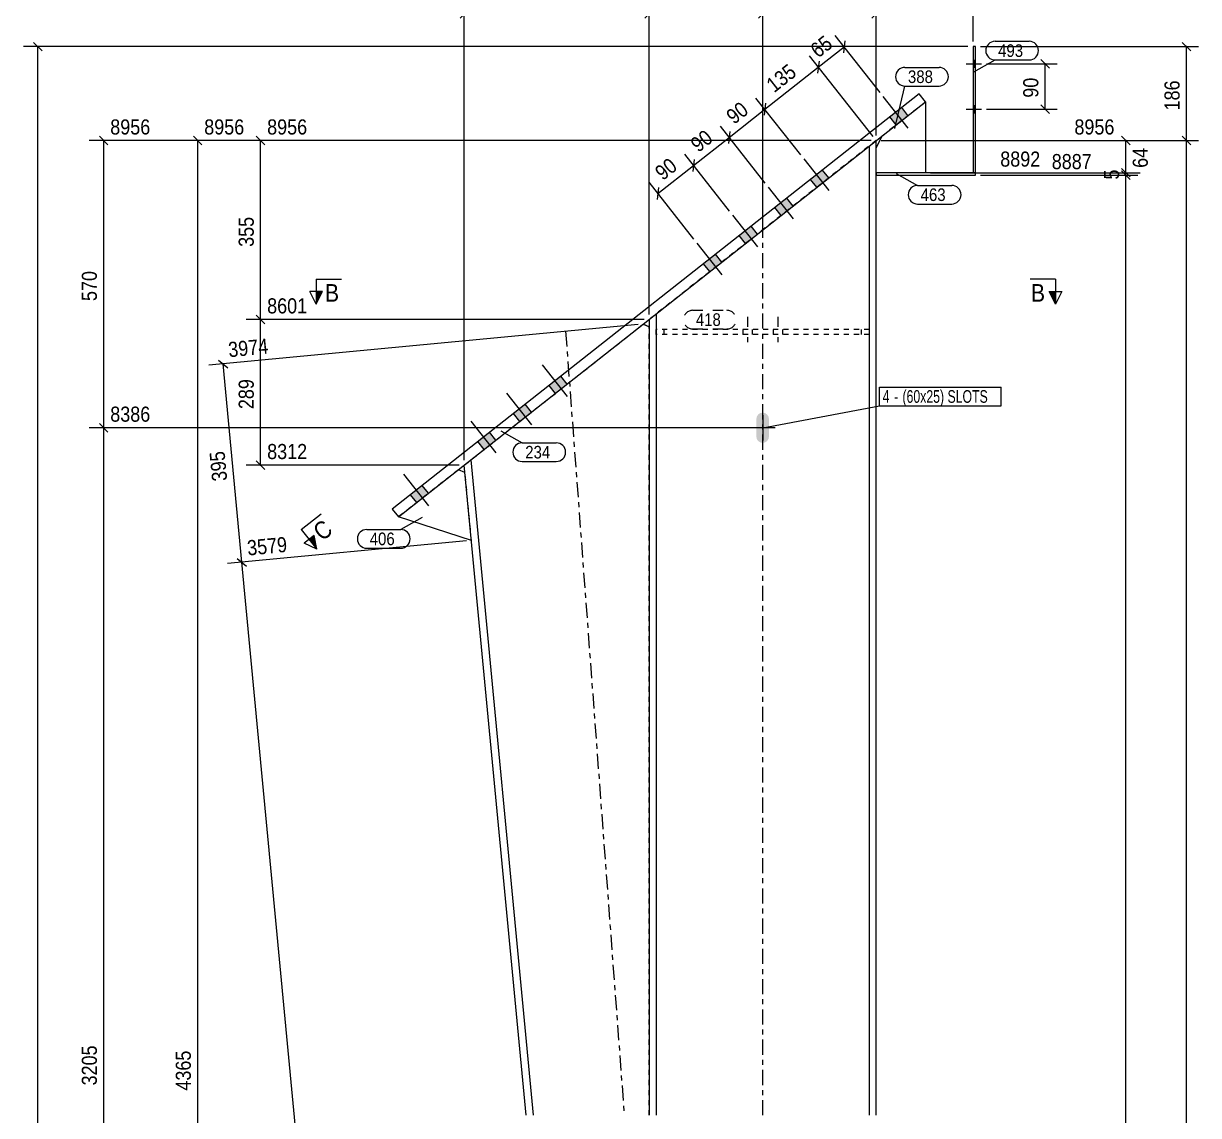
# Model space of a CAD drawing. Header units: millimetres. Extents: x 2 to 579, y 1 to 825.
# Drawn here: x 127 to 360, y 496.6 to 713.2 of the extents above; entities that cross this region are included whole.
import ezdxf

# ---------------------------------------------------------------- set-up
doc = ezdxf.new("R2010")
doc.units = ezdxf.units.MM
for name, pattern in [('XKITLINE00', [0]), ('XKITLINE01', [4, 1, -1, 1, -1]), ('XKITLINE02', [4, 2, -2]), ('XKITLINE03', [6, 3, -1, 1, -1])]:
    doc.linetypes.add(name, pattern=pattern)
for name, color, linetype, lineweight in [('Bolt', 3, 'Continuous', 0), ('BoltMark', 7, 'Continuous', 0), ('Dimensions', 7, 'Continuous', 0), ('Part', 2, 'Continuous', 0), ('PartMark', 7, 'Continuous', 0), ('Section', 6, 'Continuous', 0)]:
    doc.layers.add(name, color=color, linetype=linetype, lineweight=lineweight)
doc.styles.add('ARIAL', font='ARIAL.TTF')
doc.styles.add('ARIAL_NARROW', font='ARIALN.TTF')

# ---------------------------------------------------------------- blocks, each defined once
blk = doc.blocks.new('*A5')
at = {"layer": 'Bolt'}
blk.add_hatch(color=3, dxfattribs=at).paths.add_polyline_path([(274.05, 630.13), (273.57, 630.03), (273.09, 630.13), (272.68, 630.4), (272.41, 630.81), (272.32, 631.28), (272.32, 634.78), (272.41, 635.26), (272.68, 635.67), (273.09, 635.94), (273.57, 636.03), (274.05, 635.94), (274.45, 635.67), (274.72, 635.26), (274.82, 634.78), (274.82, 631.28), (274.72, 630.81), (274.45, 630.4)], flags=17)
at = {"layer": 'Bolt', "color": 3, "linetype": 'XKITLINE00', "lineweight": 0}
for p, q in [((273.57, 635.53), (273.57, 630.53)), ((276.07, 633.03), (271.07, 633.03))]:
    blk.add_line(p, q, dxfattribs=at)
blk = doc.blocks.new('*A6')
at = {"layer": 'Bolt'}
for points in [[(300.01, 693.1), (298.77, 694.67), (301.13, 696.53), (302.36, 694.95)], [(300.01, 693.1), (298.77, 694.67), (301.13, 696.53), (302.36, 694.95)], [(284.3, 680.72), (283.06, 682.29), (285.42, 684.14), (286.66, 682.57)], [(284.3, 680.72), (283.06, 682.29), (285.42, 684.14), (286.66, 682.57)], [(277.23, 675.14), (276, 676.71), (278.35, 678.57), (279.59, 677)], [(277.23, 675.14), (276, 676.71), (278.35, 678.57), (279.59, 677)], [(270.17, 669.57), (268.93, 671.14), (271.28, 673), (272.52, 671.43)], [(270.17, 669.57), (268.93, 671.14), (271.28, 673), (272.52, 671.43)], [(263.1, 664), (261.86, 665.57), (264.22, 667.43), (265.46, 665.86)], [(263.1, 664), (261.86, 665.57), (264.22, 667.43), (265.46, 665.86)], [(232.47, 639.86), (231.23, 641.43), (233.59, 643.28), (234.83, 641.71)], [(232.47, 639.86), (231.23, 641.43), (233.59, 643.28), (234.83, 641.71)], [(225.4, 634.28), (224.17, 635.85), (226.52, 637.71), (227.76, 636.14)], [(225.4, 634.28), (224.17, 635.85), (226.52, 637.71), (227.76, 636.14)], [(218.34, 628.71), (217.1, 630.28), (219.45, 632.14), (220.69, 630.57)], [(218.34, 628.71), (217.1, 630.28), (219.45, 632.14), (220.69, 630.57)], [(204.99, 618.19), (203.75, 619.76), (206.1, 621.61), (207.34, 620.04)], [(204.99, 618.19), (203.75, 619.76), (206.1, 621.61), (207.34, 620.04)]]:
    blk.add_hatch(color=3, dxfattribs=at).paths.add_polyline_path(points, flags=17)
at = {"layer": 'Bolt', "color": 3, "linetype": 'XKITLINE00', "lineweight": 0}
for p, q in [((302.43, 692.46), (297.47, 698.74)), ((302.43, 692.46), (297.47, 698.74)), ((302.36, 694.95), (301.13, 696.53)), ((302.36, 694.95), (301.13, 696.53)), ((300.01, 693.1), (298.77, 694.67)), ((300.01, 693.1), (298.77, 694.67)), ((286.72, 680.07), (281.77, 686.36)), ((286.72, 680.07), (281.77, 686.36)), ((286.66, 682.57), (285.42, 684.14)), ((286.66, 682.57), (285.42, 684.14)), ((279.65, 674.5), (274.7, 680.78)), ((279.65, 674.5), (274.7, 680.78)), ((284.3, 680.72), (283.06, 682.29)), ((284.3, 680.72), (283.06, 682.29)), ((279.59, 677), (278.35, 678.57)), ((279.59, 677), (278.35, 678.57)), ((277.23, 675.14), (276, 676.71)), ((277.23, 675.14), (276, 676.71)), ((272.58, 668.93), (267.63, 675.21)), ((272.58, 668.93), (267.63, 675.21)), ((270.17, 669.57), (268.93, 671.14)), ((270.17, 669.57), (268.93, 671.14)), ((272.52, 671.43), (271.28, 673)), ((272.52, 671.43), (271.28, 673)), ((265.52, 663.36), (260.56, 669.64)), ((265.52, 663.36), (260.56, 669.64)), ((265.46, 665.86), (264.22, 667.43)), ((265.46, 665.86), (264.22, 667.43)), ((263.1, 664), (261.86, 665.57)), ((263.1, 664), (261.86, 665.57)), ((234.89, 639.21), (229.94, 645.5)), ((234.89, 639.21), (229.94, 645.5)), ((234.83, 641.71), (233.59, 643.28)), ((234.83, 641.71), (233.59, 643.28)), ((232.47, 639.86), (231.23, 641.43)), ((232.47, 639.86), (231.23, 641.43)), ((227.82, 633.64), (222.87, 639.92)), ((227.82, 633.64), (222.87, 639.92)), ((227.76, 636.14), (226.52, 637.71)), ((227.76, 636.14), (226.52, 637.71)), ((220.75, 628.07), (215.8, 634.35)), ((220.75, 628.07), (215.8, 634.35)), ((225.4, 634.28), (224.17, 635.85)), ((225.4, 634.28), (224.17, 635.85)), ((220.69, 630.57), (219.45, 632.14)), ((220.69, 630.57), (219.45, 632.14)), ((218.34, 628.71), (217.1, 630.28)), ((218.34, 628.71), (217.1, 630.28)), ((207.4, 617.54), (202.45, 623.83)), ((207.4, 617.54), (202.45, 623.83)), ((204.99, 618.19), (203.75, 619.76)), ((204.99, 618.19), (203.75, 619.76)), ((207.34, 620.04), (206.1, 621.61)), ((207.34, 620.04), (206.1, 621.61))]:
    blk.add_line(p, q, dxfattribs=at)
blk = doc.blocks.new('*A7')
at = {"layer": 'Bolt'}
for points in [[(315.27, 705.92), (315.77, 705.92), (315.77, 704.52), (315.27, 704.52)], [(315.27, 696.92), (315.77, 696.92), (315.77, 695.52), (315.27, 695.52)]]:
    blk.add_hatch(color=3, dxfattribs=at).paths.add_polyline_path(points, flags=17)
at = {"layer": 'Bolt', "color": 3, "linetype": 'XKITLINE00', "lineweight": 0}
for p, q in [((315.27, 705.92), (315.77, 705.92)), ((313.93, 705.22), (316.93, 705.22)), ((315.27, 704.52), (315.77, 704.52)), ((315.27, 696.92), (315.77, 696.92)), ((313.93, 696.22), (316.93, 696.22)), ((315.27, 695.52), (315.77, 695.52))]:
    blk.add_line(p, q, dxfattribs=at)
blk = doc.blocks.new('*A8')
at = {"layer": 'Bolt'}
for points in [[(315.27, 705.92), (315.77, 705.92), (315.77, 704.52), (315.27, 704.52)], [(315.27, 696.92), (315.77, 696.92), (315.77, 695.52), (315.27, 695.52)]]:
    blk.add_hatch(color=3, dxfattribs=at).paths.add_polyline_path(points, flags=17)
at = {"layer": 'Bolt', "color": 3, "linetype": 'XKITLINE00', "lineweight": 0}
for p, q in [((315.27, 705.92), (315.77, 705.92)), ((313.93, 705.22), (316.93, 705.22)), ((315.27, 704.52), (315.77, 704.52)), ((315.27, 696.92), (315.77, 696.92)), ((313.93, 696.22), (316.93, 696.22)), ((315.27, 695.52), (315.77, 695.52))]:
    blk.add_line(p, q, dxfattribs=at)
blk = doc.blocks.new('*A12')
at = {"layer": 'Bolt', "color": 3, "linetype": 'XKITLINE02', "lineweight": 0}
for p, q in [((270.57, 655.03), (270.57, 650.03)), ((270.57, 655.03), (270.57, 650.03)), ((276.57, 655.03), (276.57, 650.03)), ((276.57, 655.03), (276.57, 650.03)), ((269.67, 652.53), (269.67, 651.53)), ((269.67, 652.53), (269.67, 651.53)), ((271.47, 652.53), (271.47, 651.53)), ((271.47, 652.53), (271.47, 651.53)), ((275.67, 652.53), (275.67, 651.53)), ((275.67, 652.53), (275.67, 651.53)), ((277.47, 652.53), (277.47, 651.53)), ((277.47, 652.53), (277.47, 651.53))]:
    blk.add_line(p, q, dxfattribs=at)
blk = doc.blocks.new('*A13')
at = {"layer": 'Part', "color": 7, "linetype": 'XKITLINE01', "lineweight": 0}
blk.add_line((296.07, 689.99), (251.07, 654.51), dxfattribs=at)
at = {"layer": 'Part', "color": 2, "linetype": 'XKITLINE00', "lineweight": 0}
for p, q in [((296.07, 496.69), (296.07, 689.99)), ((294.67, 688.89), (294.67, 496.69)), ((252.47, 655.62), (252.47, 496.69)), ((251.07, 654.51), (251.07, 496.69))]:
    blk.add_line(p, q, dxfattribs=at)
at = {"layer": 'Part', "color": 7, "linetype": 'XKITLINE03', "lineweight": 0}
blk.add_line((273.57, 496.69), (273.57, 682.25), dxfattribs=at)
blk = doc.blocks.new('*A14')
at = {"layer": 'Part', "color": 2, "linetype": 'XKITLINE00', "lineweight": 0}
for p, q in [((304.59, 699.25), (200.14, 616.91)), ((305.82, 697.68), (304.59, 699.25)), ((201.38, 615.34), (305.82, 697.68)), ((200.14, 616.91), (201.38, 615.34))]:
    blk.add_line(p, q, dxfattribs=at)
blk = doc.blocks.new('*A15')
at = {"layer": 'Part', "color": 2, "linetype": 'XKITLINE00', "lineweight": 0}
for p, q in [((315.77, 683.62), (296.07, 683.62)), ((296.07, 683.12), (315.77, 683.12)), ((315.77, 683.12), (315.77, 683.62))]:
    blk.add_line(p, q, dxfattribs=at)
at = {"layer": 'Part', "color": 7, "linetype": 'XKITLINE01', "lineweight": 0}
blk.add_line((296.07, 683.62), (296.07, 683.12), dxfattribs=at)
blk = doc.blocks.new('*A16')
at = {"layer": 'Part', "color": 2, "linetype": 'XKITLINE00', "lineweight": 0}
for p, q in [((315.77, 708.62), (315.27, 708.62)), ((315.27, 708.62), (315.27, 683.62)), ((315.77, 683.62), (315.77, 708.62)), ((315.27, 683.62), (315.77, 683.62))]:
    blk.add_line(p, q, dxfattribs=at)
blk = doc.blocks.new('*A17')
at = {"layer": 'Part', "color": 7, "linetype": 'XKITLINE01', "lineweight": 0}
for p, q in [((297.24, 690.92), (305.82, 697.68)), ((296.07, 683.62), (296.07, 688.49)), ((305.82, 683.62), (296.07, 683.62))]:
    blk.add_line(p, q, dxfattribs=at)
at = {"layer": 'Part', "color": 2, "linetype": 'XKITLINE00', "lineweight": 0}
for p, q in [((305.82, 697.68), (305.82, 683.62)), ((296.07, 688.49), (297.24, 690.92))]:
    blk.add_line(p, q, dxfattribs=at)
blk = doc.blocks.new('*A20')
at = {"layer": 'Part', "color": 7, "linetype": 'XKITLINE01', "lineweight": 0}
for p, q in [((213.24, 624.69), (201.38, 615.34)), ((215.84, 610.69), (214.56, 624.13))]:
    blk.add_line(p, q, dxfattribs=at)
at = {"layer": 'Part', "color": 2, "linetype": 'XKITLINE00', "lineweight": 0}
for p, q in [((214.56, 624.13), (213.24, 624.69)), ((215.84, 610.69), (201.38, 615.34))]:
    blk.add_line(p, q, dxfattribs=at)
blk = doc.blocks.new('*A21')
at = {"layer": 'Part', "color": 7, "linetype": 'XKITLINE01', "lineweight": 0}
for p, q in [((214.42, 625.62), (249.91, 653.6)), ((249.91, 653.6), (251.07, 653.04)), ((251.07, 496.69), (251.07, 653.04)), ((251.07, 496.69), (251.07, 653.04)), ((251.07, 653.04), (251.07, 653.04))]:
    blk.add_line(p, q, dxfattribs=at)
at = {"layer": 'Part', "color": 2, "linetype": 'XKITLINE00', "lineweight": 0}
for p, q in [((251.07, 653.04), (249.91, 653.6)), ((215.73, 626.65), (228.07, 496.69)), ((226.66, 496.69), (214.42, 625.62))]:
    blk.add_line(p, q, dxfattribs=at)
at = {"layer": 'Part', "color": 7, "linetype": 'XKITLINE03', "lineweight": 0}
blk.add_line((234.5, 652.16), (246.13, 496.69), dxfattribs=at)
blk = doc.blocks.new('*A25')
at = {"layer": 'Part', "color": 7, "linetype": 'XKITLINE01', "lineweight": 0}
for p, q in [((294.67, 652.53), (252.47, 652.53)), ((252.47, 651.53), (252.47, 652.53)), ((253.97, 652.53), (253.97, 651.53)), ((293.17, 651.53), (293.17, 652.53)), ((294.67, 652.53), (294.67, 651.53)), ((294.67, 651.53), (252.47, 651.53))]:
    blk.add_line(p, q, dxfattribs=at)
blk = doc.blocks.new('*A77')
at = {"layer": 'Dimensions', "color": 7, "linetype": 'XKITLINE00', "lineweight": 0}
for p, q in [((296.85, 699.52), (287.95, 710.82)), ((284.59, 704.54), (289.71, 708.58)), ((289.86, 709.77), (289.57, 707.39)), ((295.45, 690.78), (282.83, 706.78)), ((284.74, 705.73), (284.45, 703.35))]:
    blk.add_line(p, q, dxfattribs=at)
at = {"layer": 'Dimensions', "color": 3}
for p in [(289.71, 708.58), (284.59, 704.54)]:
    blk.add_point(p, dxfattribs=at)
at = {"layer": 'Dimensions', "color": 3, "style": 'ARIAL', "width": 0.85}
blk.add_text('65', height=3, rotation=38.2507, dxfattribs=at).set_placement((284.57, 706.24))
blk = doc.blocks.new('*A78')
at = {"layer": 'Dimensions', "color": 7, "linetype": 'XKITLINE00', "lineweight": 0}
for p, q in [((214.42, 626.62), (214.42, 717.95)), ((251.07, 655.51), (251.07, 717.95)), ((215.27, 715.95), (213.57, 714.25)), ((214.42, 715.1), (251.07, 715.1)), ((251.92, 715.95), (250.22, 714.25))]:
    blk.add_line(p, q, dxfattribs=at)
at = {"layer": 'Dimensions', "color": 3}
for p in [(214.42, 715.1), (251.07, 715.1)]:
    blk.add_point(p, dxfattribs=at)
at = {"layer": 'Dimensions', "color": 3, "style": 'ARIAL', "width": 0.85}
blk.add_text('366', height=3, dxfattribs=at).set_placement((229.41, 716.45))
blk = doc.blocks.new('*A79')
at = {"layer": 'Dimensions', "color": 7, "linetype": 'XKITLINE00', "lineweight": 0}
for p, q in [((251.07, 655.51), (251.07, 717.95)), ((273.57, 673.25), (273.57, 717.95)), ((251.92, 715.95), (250.22, 714.25)), ((251.07, 715.1), (273.57, 715.1)), ((274.42, 715.95), (272.72, 714.25))]:
    blk.add_line(p, q, dxfattribs=at)
at = {"layer": 'Dimensions', "color": 3}
for p in [(251.07, 715.1), (273.57, 715.1)]:
    blk.add_point(p, dxfattribs=at)
at = {"layer": 'Dimensions', "color": 3, "style": 'ARIAL', "width": 0.85}
blk.add_text('225', height=3, dxfattribs=at).set_placement((258.98, 716.45))
blk = doc.blocks.new('*A80')
at = {"layer": 'Dimensions', "color": 7, "linetype": 'XKITLINE00', "lineweight": 0}
for p, q in [((273.57, 673.25), (273.57, 717.95)), ((296.07, 690.99), (296.07, 717.95)), ((274.42, 715.95), (272.72, 714.25)), ((273.57, 715.1), (296.07, 715.1)), ((296.92, 715.95), (295.22, 714.25))]:
    blk.add_line(p, q, dxfattribs=at)
at = {"layer": 'Dimensions', "color": 3}
for p in [(273.57, 715.1), (296.07, 715.1)]:
    blk.add_point(p, dxfattribs=at)
at = {"layer": 'Dimensions', "color": 3, "style": 'ARIAL', "width": 0.85}
blk.add_text('225', height=3, dxfattribs=at).set_placement((281.48, 716.45))
blk = doc.blocks.new('*A81')
at = {"layer": 'Dimensions', "color": 7, "linetype": 'XKITLINE00', "lineweight": 0}
for p, q in [((314.27, 708.62), (127.04, 708.62)), ((129.04, 709.47), (130.74, 707.77)), ((129.89, 67.35), (129.89, 708.62))]:
    blk.add_line(p, q, dxfattribs=at)
at = {"layer": 'Dimensions', "color": 3}
blk.add_point((129.89, 708.62), dxfattribs=at)
blk = doc.blocks.new('*A82')
at = {"layer": 'Dimensions', "color": 7, "linetype": 'XKITLINE00', "lineweight": 0}
for p, q in [((316.77, 708.62), (359.97, 708.62)), ((356.72, 709.47), (358.42, 707.77)), ((357.57, 689.99), (357.57, 708.62)), ((297.07, 689.99), (359.97, 689.99)), ((356.72, 690.84), (358.42, 689.14))]:
    blk.add_line(p, q, dxfattribs=at)
at = {"layer": 'Dimensions', "color": 3}
for p in [(357.57, 708.62), (357.57, 689.99)]:
    blk.add_point(p, dxfattribs=at)
at = {"layer": 'Dimensions', "color": 3, "style": 'ARIAL', "width": 0.85}
blk.add_text('186', height=3, rotation=90.0002, dxfattribs=at).set_placement((356.22, 695.97))
blk = doc.blocks.new('*A83')
at = {"layer": 'Dimensions', "color": 7, "linetype": 'XKITLINE00', "lineweight": 0}
for p, q in [((297.07, 689.99), (348.42, 689.99)), ((344.72, 690.84), (346.42, 689.14)), ((345.57, 683.62), (345.57, 689.99)), ((306.82, 683.62), (348.42, 683.62)), ((344.72, 684.47), (346.42, 682.77))]:
    blk.add_line(p, q, dxfattribs=at)
at = {"layer": 'Dimensions', "color": 3}
for p in [(345.57, 689.99), (345.57, 683.62)]:
    blk.add_point(p, dxfattribs=at)
at = {"layer": 'Dimensions', "color": 3, "style": 'ARIAL', "width": 0.85}
blk.add_text('8956', height=3, dxfattribs=at).set_placement((335.37, 691.19))
blk.add_text('64', height=3, rotation=90.0002, dxfattribs=at).set_placement((349.92, 684.58))
blk = doc.blocks.new('*A87')
at = {"layer": 'Dimensions', "color": 7, "linetype": 'XKITLINE00', "lineweight": 0}
for p, q in [((142.09, 633.88), (143.79, 632.18)), ((272.57, 633.03), (140.09, 633.03)), ((142.94, 381.09), (142.94, 633.03)), ((272.57, 381.09), (140.09, 381.09)), ((142.09, 381.94), (143.79, 380.24))]:
    blk.add_line(p, q, dxfattribs=at)
at = {"layer": 'Dimensions', "color": 3}
for p in [(142.94, 633.03), (142.94, 381.09)]:
    blk.add_point(p, dxfattribs=at)
at = {"layer": 'Dimensions', "color": 3, "style": 'ARIAL', "width": 0.85}
blk.add_text('8386', height=3, dxfattribs=at).set_placement((144.24, 634.23))
blk.add_text('3205', height=3, rotation=90.0002, dxfattribs=at).set_placement((141.59, 502.61))
blk = doc.blocks.new('*A88')
at = {"layer": 'Dimensions', "color": 7, "linetype": 'XKITLINE00', "lineweight": 0}
for p, q in [((295.07, 689.99), (140.09, 689.99)), ((142.09, 690.84), (143.79, 689.14)), ((142.94, 633.03), (142.94, 689.99)), ((142.09, 633.88), (143.79, 632.18)), ((272.57, 633.03), (140.09, 633.03))]:
    blk.add_line(p, q, dxfattribs=at)
at = {"layer": 'Dimensions', "color": 3}
for p in [(142.94, 689.99), (142.94, 633.03)]:
    blk.add_point(p, dxfattribs=at)
at = {"layer": 'Dimensions', "color": 3, "style": 'ARIAL', "width": 0.85}
blk.add_text('8956', height=3, dxfattribs=at).set_placement((144.24, 691.19))
blk.add_text('570', height=3, rotation=90.0002, dxfattribs=at).set_placement((141.59, 658.17))
blk = doc.blocks.new('*A89')
at = {"layer": 'Dimensions', "color": 7, "linetype": 'XKITLINE00', "lineweight": 0}
for p, q in [((328.72, 706.07), (330.42, 704.37)), ((317.93, 705.22), (331.97, 705.22)), ((329.57, 696.22), (329.57, 705.22)), ((328.72, 697.07), (330.42, 695.37)), ((317.93, 696.22), (331.97, 696.22))]:
    blk.add_line(p, q, dxfattribs=at)
at = {"layer": 'Dimensions', "color": 3}
for p in [(329.57, 705.22), (329.57, 696.22)]:
    blk.add_point(p, dxfattribs=at)
at = {"layer": 'Dimensions', "color": 3, "style": 'ARIAL', "width": 0.85}
blk.add_text('90', height=3, rotation=90.0002, dxfattribs=at).set_placement((328.22, 698.49))
blk = doc.blocks.new('*A90')
at = {"layer": 'Dimensions', "color": 7, "linetype": 'XKITLINE00', "lineweight": 0}
for p, q in [((214.84, 610.6), (167.5, 606.1)), ((169.41, 607.13), (171.26, 605.61)), ((197.72, 318.01), (170.34, 606.37)), ((197.04, 325.19), (197.72, 318.01)), ((248.68, 322.84), (194.88, 317.74)), ((248.68, 322.84), (195.33, 317.78)), ((196.99, 320.45), (197.72, 318.01)), ((197.98, 320.54), (197.72, 318.01)), ((196.79, 318.77), (198.64, 317.24))]:
    blk.add_line(p, q, dxfattribs=at)
at = {"layer": 'Dimensions', "color": 3}
for p in [(170.34, 606.37), (197.72, 318.01)]:
    blk.add_point(p, dxfattribs=at)
at = {"layer": 'Dimensions', "color": 7}
blk.add_point((197.72, 318.01), dxfattribs=at)
at = {"layer": 'Dimensions', "color": 3, "style": 'ARIAL', "width": 0.85}
for s, rotation, p in [('3579', 5.4259, (171.52, 607.69)), ('3579', 95.4261, (183.1, 457.63)), ('RD', -84.5743, (198.23, 325.31))]:
    blk.add_text(s, height=3, rotation=rotation, dxfattribs=at).set_placement(p)
blk = doc.blocks.new('*A91')
at = {"layer": 'Dimensions', "color": 7, "linetype": 'XKITLINE00', "lineweight": 0}
for p, q in [((248.91, 653.5), (163.77, 645.42)), ((165.68, 646.45), (167.53, 644.92)), ((170.34, 606.37), (166.6, 645.69)), ((214.84, 610.6), (167.5, 606.1)), ((169.41, 607.13), (171.26, 605.61))]:
    blk.add_line(p, q, dxfattribs=at)
at = {"layer": 'Dimensions', "color": 3}
for p in [(166.6, 645.69), (170.34, 606.37)]:
    blk.add_point(p, dxfattribs=at)
at = {"layer": 'Dimensions', "color": 3, "style": 'ARIAL', "width": 0.85}
for s, rotation, p in [('3974', 5.4259, (167.78, 647.01)), ('395', 95.4261, (167.44, 622.58))]:
    blk.add_text(s, height=3, rotation=rotation, dxfattribs=at).set_placement(p)
blk = doc.blocks.new('*A92')
at = {"layer": 'Dimensions', "color": 7, "linetype": 'XKITLINE00', "lineweight": 0}
for p, q in [((274.42, 722.2), (272.72, 720.5)), ((273.57, 673.25), (273.57, 724.2)), ((316.12, 722.2), (314.42, 720.5)), ((315.27, 709.62), (315.27, 724.2)), ((273.57, 721.35), (315.27, 721.35))]:
    blk.add_line(p, q, dxfattribs=at)
at = {"layer": 'Dimensions', "color": 3}
for p in [(273.57, 721.35), (315.27, 721.35)]:
    blk.add_point(p, dxfattribs=at)
at = {"layer": 'Dimensions', "color": 3, "style": 'ARIAL', "width": 0.85}
blk.add_text('417', height=3, dxfattribs=at).set_placement((291.08, 722.7))
blk = doc.blocks.new('*A95')
at = {"layer": 'BoltMark', "color": 7, "linetype": 'XKITLINE00', "lineweight": 0}
for p, q in [((296.75, 641.09), (320.87, 641.09)), ((296.75, 637.39), (296.75, 641.09)), ((320.87, 637.39), (320.87, 641.09)), ((273.57, 633.03), (296.75, 637.39)), ((296.75, 637.39), (320.87, 637.39))]:
    blk.add_line(p, q, dxfattribs=at)
at = {"layer": 'BoltMark', "color": 3, "style": 'ARIAL_NARROW', "width": 0.85}
for s, p in [('(60x25) SLOTS', (301.28, 637.99)), ('4', (297.35, 637.99)), ('-', (299.62, 637.99))]:
    blk.add_text(s, height=2.5, dxfattribs=at).set_placement(p)
blk = doc.blocks.new('*A96')
at = {"layer": 'PartMark', "color": 7, "linetype": 'XKITLINE02', "lineweight": 0}
for p, q in [((259.72, 656.33), (266.48, 656.33)), ((259.72, 652.63), (266.48, 652.63))]:
    blk.add_line(p, q, dxfattribs=at)
for centre, start, end in [((259.72, 654.48), 90, 270), ((266.48, 654.48), 270, 90)]:
    blk.add_arc(centre, 1.85, start, end, dxfattribs=at)
at = {"layer": 'PartMark', "color": 3, "style": 'ARIAL', "width": 0.85}
blk.add_text('418', height=2.5, dxfattribs=at).set_placement((260.32, 653.23))
blk = doc.blocks.new('*A99')
at = {"layer": 'PartMark', "color": 7, "linetype": 'XKITLINE00', "lineweight": 0}
for p, q in [((206.08, 615.24), (201.83, 612.85)), ((195.07, 612.85), (201.83, 612.85)), ((195.07, 609.15), (201.83, 609.15))]:
    blk.add_line(p, q, dxfattribs=at)
for centre, start, end in [((195.07, 611), 90, 270), ((201.83, 611), 270, 90)]:
    blk.add_arc(centre, 1.85, start, end, dxfattribs=at)
at = {"layer": 'PartMark', "color": 3, "style": 'ARIAL', "width": 0.85}
blk.add_text('406', height=2.5, dxfattribs=at).set_placement((195.67, 609.75))
blk = doc.blocks.new('*A100')
at = {"layer": 'PartMark', "color": 7, "linetype": 'XKITLINE00', "lineweight": 0}
for p, q in [((301.77, 704.5), (308.53, 704.5)), ((299.75, 692.38), (301.77, 700.8)), ((301.77, 700.8), (308.53, 700.8))]:
    blk.add_line(p, q, dxfattribs=at)
for centre, start, end in [((301.77, 702.65), 90, 270), ((308.53, 702.65), 270, 90)]:
    blk.add_arc(centre, 1.85, start, end, dxfattribs=at)
at = {"layer": 'PartMark', "color": 3, "style": 'ARIAL', "width": 0.85}
blk.add_text('388', height=2.5, dxfattribs=at).set_placement((302.37, 701.4))
blk = doc.blocks.new('*A101')
at = {"layer": 'PartMark', "color": 7, "linetype": 'XKITLINE00', "lineweight": 0}
for p, q in [((319.64, 709.68), (326.4, 709.68)), ((315.4, 703.59), (319.64, 705.98)), ((319.64, 705.98), (326.4, 705.98))]:
    blk.add_line(p, q, dxfattribs=at)
for centre, start, end in [((319.64, 707.83), 90, 270), ((326.4, 707.83), 270, 90)]:
    blk.add_arc(centre, 1.85, start, end, dxfattribs=at)
at = {"layer": 'PartMark', "color": 3, "style": 'ARIAL', "width": 0.85}
blk.add_text('493', height=2.5, dxfattribs=at).set_placement((320.24, 706.58))
blk = doc.blocks.new('*A102')
at = {"layer": 'PartMark', "color": 7, "linetype": 'XKITLINE00', "lineweight": 0}
for p, q in [((300.04, 683.49), (304.28, 681.1)), ((304.28, 681.1), (311.04, 681.1)), ((304.28, 677.4), (311.04, 677.4))]:
    blk.add_line(p, q, dxfattribs=at)
for centre, start, end in [((304.28, 679.25), 90, 270), ((311.04, 679.25), 270, 90)]:
    blk.add_arc(centre, 1.85, start, end, dxfattribs=at)
at = {"layer": 'PartMark', "color": 3, "style": 'ARIAL', "width": 0.85}
blk.add_text('463', height=2.5, dxfattribs=at).set_placement((304.88, 678))
blk = doc.blocks.new('*A103')
at = {"layer": 'PartMark', "color": 7, "linetype": 'XKITLINE00', "lineweight": 0}
for p, q in [((221.66, 632.43), (225.9, 630.04)), ((225.9, 630.04), (232.66, 630.04)), ((225.9, 626.34), (232.66, 626.34))]:
    blk.add_line(p, q, dxfattribs=at)
for centre, start, end in [((225.9, 628.19), 90, 270), ((232.66, 628.19), 270, 90)]:
    blk.add_arc(centre, 1.85, start, end, dxfattribs=at)
at = {"layer": 'PartMark', "color": 3, "style": 'ARIAL', "width": 0.85}
blk.add_text('234', height=2.5, dxfattribs=at).set_placement((226.5, 626.94))
blk = doc.blocks.new('*A107')
at = {"layer": 'Section'}
for points in [[(323.77, 721.38), (325.32, 719.42), (322.79, 720.61)], [(184.63, 611.69), (185.2, 608.95), (183.65, 610.92)]]:
    blk.add_hatch(color=3, dxfattribs=at).paths.add_polyline_path(points, flags=17)
at = {"layer": 'Section', "color": 1, "linetype": 'XKITLINE00', "lineweight": 0}
for p, q in [((322.22, 723.34), (318.3, 720.25)), ((322.22, 723.34), (325.32, 719.42)), ((182.1, 612.88), (186.03, 615.98)), ((182.1, 612.88), (185.2, 608.95))]:
    blk.add_line(p, q, dxfattribs=at)
at = {"layer": 'Section', "color": 3, "linetype": 'XKITLINE00', "lineweight": 0}
for p, q in [((322.79, 720.61), (324.75, 722.15)), ((324.75, 722.15), (325.32, 719.42)), ((325.32, 719.42), (322.79, 720.61)), ((184.63, 611.69), (182.67, 610.14)), ((185.2, 608.95), (184.63, 611.69)), ((185.2, 608.95), (182.67, 610.14))]:
    blk.add_line(p, q, dxfattribs=at)
at = {"layer": 'Section', "color": 7, "style": 'ARIAL', "width": 0.85}
for p in [(320.99, 716.64), (186.26, 610.43)]:
    blk.add_text('C', height=3.5, rotation=38.2507, dxfattribs=at).set_placement(p)
blk = doc.blocks.new('*A109')
at = {"layer": 'Section'}
for points in [[(186.32, 660.03), (185.07, 657.53), (185.07, 660.03)], [(331.63, 660.03), (331.63, 657.53), (330.38, 660.03)]]:
    blk.add_hatch(color=3, dxfattribs=at).paths.add_polyline_path(points, flags=17)
at = {"layer": 'Section', "color": 1, "linetype": 'XKITLINE00', "lineweight": 0}
for p, q in [((185.07, 662.53), (190.07, 662.53)), ((185.07, 662.53), (185.07, 657.53)), ((331.63, 662.53), (326.63, 662.53)), ((331.63, 662.53), (331.63, 657.53))]:
    blk.add_line(p, q, dxfattribs=at)
at = {"layer": 'Section', "color": 3, "linetype": 'XKITLINE00', "lineweight": 0}
for p, q in [((185.07, 657.53), (183.82, 660.03)), ((186.32, 660.03), (183.82, 660.03)), ((185.07, 657.53), (186.32, 660.03)), ((330.38, 660.03), (332.88, 660.03)), ((331.63, 657.53), (330.38, 660.03)), ((332.88, 660.03), (331.63, 657.53))]:
    blk.add_line(p, q, dxfattribs=at)
at = {"layer": 'Section', "color": 7, "style": 'ARIAL', "width": 0.85}
for p in [(186.82, 658.03), (326.77, 658.03)]:
    blk.add_text('B', height=3.5, dxfattribs=at).set_placement(p)
blk = doc.blocks.new('*A111')
at = {"layer": 'Dimensions', "color": 7, "linetype": 'XKITLINE00', "lineweight": 0}
for p, q in [((267.01, 676), (258.11, 687.29)), ((252.8, 679.48), (259.87, 685.05)), ((260.01, 686.24), (259.73, 683.86)), ((259.94, 670.43), (251.04, 681.72)), ((252.95, 680.67), (252.66, 678.29))]:
    blk.add_line(p, q, dxfattribs=at)
at = {"layer": 'Dimensions', "color": 3}
for p in [(259.87, 685.05), (252.8, 679.48)]:
    blk.add_point(p, dxfattribs=at)
at = {"layer": 'Dimensions', "color": 3, "style": 'ARIAL', "width": 0.85}
blk.add_text('90', height=3, rotation=38.2507, dxfattribs=at).set_placement((253.76, 681.95))
blk = doc.blocks.new('*A112')
at = {"layer": 'Dimensions', "color": 7, "linetype": 'XKITLINE00', "lineweight": 0}
for p, q in [((274.08, 681.57), (265.18, 692.86)), ((267.08, 691.82), (266.8, 689.43)), ((259.87, 685.05), (266.94, 690.62)), ((267.01, 676), (258.11, 687.29)), ((260.01, 686.24), (259.73, 683.86))]:
    blk.add_line(p, q, dxfattribs=at)
at = {"layer": 'Dimensions', "color": 3}
for p in [(266.94, 690.62), (259.87, 685.05)]:
    blk.add_point(p, dxfattribs=at)
at = {"layer": 'Dimensions', "color": 3, "style": 'ARIAL', "width": 0.85}
blk.add_text('90', height=3, rotation=38.2507, dxfattribs=at).set_placement((260.82, 687.52))
blk = doc.blocks.new('*A113')
at = {"layer": 'Dimensions', "color": 7, "linetype": 'XKITLINE00', "lineweight": 0}
for p, q in [((281.15, 687.14), (272.24, 698.43)), ((274.15, 697.39), (273.87, 695.01)), ((266.94, 690.62), (274.01, 696.2)), ((274.08, 681.57), (265.18, 692.86)), ((267.08, 691.82), (266.8, 689.43))]:
    blk.add_line(p, q, dxfattribs=at)
at = {"layer": 'Dimensions', "color": 3}
for p in [(274.01, 696.2), (266.94, 690.62)]:
    blk.add_point(p, dxfattribs=at)
at = {"layer": 'Dimensions', "color": 3, "style": 'ARIAL', "width": 0.85}
blk.add_text('90', height=3, rotation=38.2507, dxfattribs=at).set_placement((267.89, 693.09))
blk = doc.blocks.new('*A114')
at = {"layer": 'Dimensions', "color": 7, "linetype": 'XKITLINE00', "lineweight": 0}
for p, q in [((295.45, 690.78), (282.83, 706.78)), ((274.01, 696.2), (284.59, 704.54)), ((284.74, 705.73), (284.45, 703.35)), ((281.15, 687.14), (272.24, 698.43)), ((274.15, 697.39), (273.87, 695.01))]:
    blk.add_line(p, q, dxfattribs=at)
at = {"layer": 'Dimensions', "color": 3}
for p in [(284.59, 704.54), (274.01, 696.2)]:
    blk.add_point(p, dxfattribs=at)
at = {"layer": 'Dimensions', "color": 3, "style": 'ARIAL', "width": 0.85}
blk.add_text('135', height=3, rotation=38.2507, dxfattribs=at).set_placement((275.84, 699.36))
blk = doc.blocks.new('*A115')
at = {"layer": 'Dimensions', "color": 7, "linetype": 'XKITLINE00', "lineweight": 0}
for p, q in [((173.19, 655.36), (174.89, 653.67)), ((250.07, 654.51), (171.19, 654.51)), ((174.04, 625.62), (174.04, 654.51)), ((213.42, 625.62), (171.19, 625.62)), ((173.19, 626.47), (174.89, 624.77))]:
    blk.add_line(p, q, dxfattribs=at)
at = {"layer": 'Dimensions', "color": 3}
for p in [(174.04, 654.51), (174.04, 625.62)]:
    blk.add_point(p, dxfattribs=at)
at = {"layer": 'Dimensions', "color": 3, "style": 'ARIAL', "width": 0.85}
for s, p in [('8601', (175.34, 655.71)), ('8312', (175.34, 626.82))]:
    blk.add_text(s, height=3, dxfattribs=at).set_placement(p)
blk.add_text('289', height=3, rotation=90.0002, dxfattribs=at).set_placement((172.69, 636.73))
blk = doc.blocks.new('*A116')
at = {"layer": 'Dimensions', "color": 7, "linetype": 'XKITLINE00', "lineweight": 0}
for p, q in [((295.07, 689.99), (171.19, 689.99)), ((173.19, 690.84), (174.89, 689.14)), ((174.04, 654.51), (174.04, 689.99)), ((173.19, 655.36), (174.89, 653.67)), ((250.07, 654.51), (171.19, 654.51))]:
    blk.add_line(p, q, dxfattribs=at)
at = {"layer": 'Dimensions', "color": 3}
for p in [(174.04, 689.99), (174.04, 654.51)]:
    blk.add_point(p, dxfattribs=at)
at = {"layer": 'Dimensions', "color": 3, "style": 'ARIAL', "width": 0.85}
blk.add_text('8956', height=3, dxfattribs=at).set_placement((175.34, 691.19))
blk.add_text('355', height=3, rotation=90.0002, dxfattribs=at).set_placement((172.69, 668.91))
blk = doc.blocks.new('*A118')
at = {"layer": 'Dimensions', "color": 7, "linetype": 'XKITLINE00', "lineweight": 0}
for p, q in [((297.07, 689.99), (359.97, 689.99)), ((356.72, 690.84), (358.42, 689.14)), ((357.57, 69.35), (357.57, 689.99))]:
    blk.add_line(p, q, dxfattribs=at)
at = {"layer": 'Dimensions', "color": 3}
blk.add_point((357.57, 689.99), dxfattribs=at)
blk = doc.blocks.new('*A120')
at = {"layer": 'Dimensions', "color": 7, "linetype": 'XKITLINE00', "lineweight": 0}
for p, q in [((295.07, 689.99), (158.72, 689.99)), ((160.72, 690.84), (162.42, 689.14)), ((161.57, 322.07), (161.57, 689.99))]:
    blk.add_line(p, q, dxfattribs=at)
at = {"layer": 'Dimensions', "color": 3}
blk.add_point((161.57, 689.99), dxfattribs=at)
at = {"layer": 'Dimensions', "color": 3, "style": 'ARIAL', "width": 0.85}
blk.add_text('8956', height=3, dxfattribs=at).set_placement((162.87, 691.19))
blk.add_text('4365', height=3, rotation=90.0002, dxfattribs=at).set_placement((160.22, 501.58))
blk = doc.blocks.new('*A121')
at = {"layer": 'Dimensions', "color": 7, "linetype": 'XKITLINE00', "lineweight": 0}
for p, q in [((316.77, 683.12), (347.97, 683.12)), ((344.72, 683.97), (346.42, 682.27)), ((345.57, 69.35), (345.57, 683.12))]:
    blk.add_line(p, q, dxfattribs=at)
at = {"layer": 'Dimensions', "color": 3}
blk.add_point((345.57, 683.12), dxfattribs=at)
at = {"layer": 'Dimensions', "color": 3, "style": 'ARIAL', "width": 0.85}
blk.add_text('8887', height=3, dxfattribs=at).set_placement((330.87, 684.32))
blk = doc.blocks.new('*A122')
at = {"layer": 'Dimensions', "color": 7, "linetype": 'XKITLINE00', "lineweight": 0}
for p, q in [((306.82, 683.62), (347.97, 683.62)), ((316.77, 683.12), (347.97, 683.12)), ((344.72, 684.47), (346.42, 682.77)), ((344.72, 683.97), (346.42, 682.27)), ((345.57, 683.12), (345.57, 683.62))]:
    blk.add_line(p, q, dxfattribs=at)
at = {"layer": 'Dimensions', "color": 3}
for p in [(345.57, 683.62), (345.57, 683.12)]:
    blk.add_point(p, dxfattribs=at)
at = {"layer": 'Dimensions', "color": 3, "style": 'ARIAL', "width": 0.85}
blk.add_text('8892', height=3, dxfattribs=at).set_placement((320.67, 684.82))
blk.add_text('5', height=3, rotation=90.0002, dxfattribs=at).set_placement((344.22, 682.26))

msp = doc.modelspace()

# ---------------------------------------------------------------- block references
at = {"lineweight": 0}
for name in ['*A92', '*A107', '*A78', '*A79', '*A80', '*A77', '*A81', '*A82', '*A16', '*A101', '*A114', '*A7', '*A8', '*A89', '*A100', '*A14', '*A6', '*A113', '*A17', '*A88', '*A120', '*A116', '*A83', '*A112', '*A118', '*A111', '*A121', '*A122', '*A15', '*A102', '*A109', '*A115', '*A96', '*A12', '*A91', '*A21', '*A25', '*A95', '*A87', '*A5', '*A103', '*A20', '*A99', '*A90']:
    msp.add_blockref(name, (0, 0), dxfattribs=at)
at = {"layer": 'Part', "lineweight": 0}
msp.add_blockref('*A13', (0, 0), dxfattribs=at)

doc.saveas('drawing.dxf')
